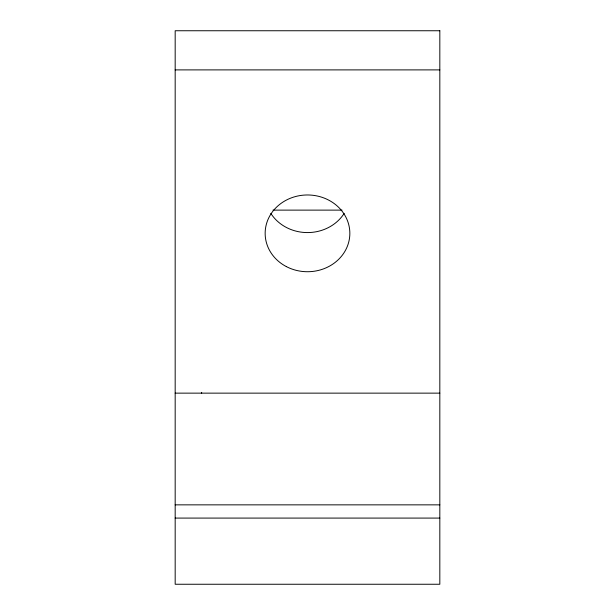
<?xml version="1.0" encoding="UTF-8"?>
<svg xmlns="http://www.w3.org/2000/svg" width="615" height="615" viewBox="0 0 615 615"><rect width="100%" height="100%" fill="white"/><g stroke="black" fill="none" stroke-linecap="round" stroke-linejoin="round"><path stroke-width="0.92" d="M175.175 69.895L439.825 69.895M272.983 210.122L342.017 210.122M175.175 393.139L439.825 393.139M175.175 504.854L439.825 504.854M175.175 518.084L439.825 518.084M201.643 392.378L201.643 393.139M344.169 213.39A42.343 38.376 0 0 1 270.831 213.39M439.825 30.75L175.175 30.75L175.175 584.25L439.825 584.25L439.825 30.75M286.329 266.587A42.343 38.376 0 0 0 349.843 233.346A42.343 38.376 0 0 0 286.329 200.113A42.343 38.376 0 0 0 286.329 266.587"/></g></svg>
